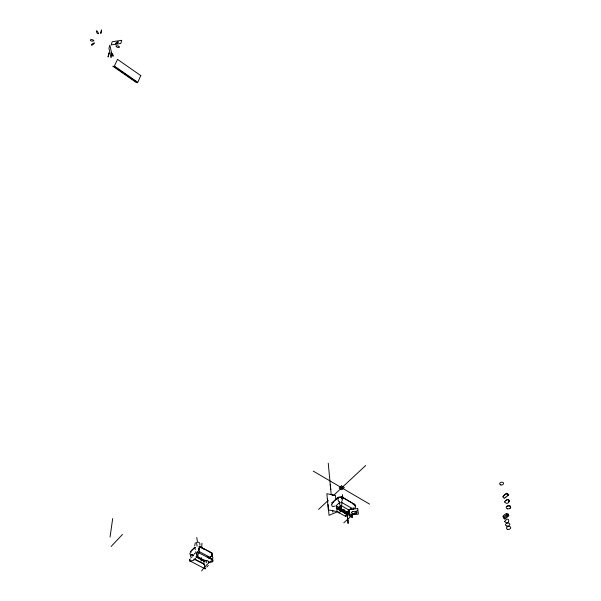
<?xml version="1.0" encoding="UTF-8"?>
<svg xmlns="http://www.w3.org/2000/svg" width="601" height="601" viewBox="0 0 601 601"><rect width="100%" height="100%" fill="white"/><g stroke="black" fill="none" stroke-linecap="round" stroke-linejoin="round"><path stroke-width="0.9" d="M198.961 553.033L199.111 548.074M204.468 564.707L204.317 564.264L204.625 566.465A7.325 0.398 80.5 0 0 204.761 567.156L205.174 568.884L205.129 568.245M199.059 551.493L208.284 556.368L208.69 558.156L212.401 555.677L211.83 552.897L199.141 546.166M212.401 555.677L211.83 552.897L210.117 552.499M101.479 30.095L101.396 30.636A8.985 0.383 -79.1 0 1 101.344 30.967L100.84 33.318M206.135 560.643L204.07 560.132L203.634 560.891L196.67 556.992M201.132 561.161L201.29 557.585M201.733 547.759L201.936 543.296M341.946 502.594L351.367 508.055L345.8 513.126L336.395 507.71L336.147 505.696L339.197 502.879L341.946 502.594L341.263 508.716L349.181 513.006L345.237 513.201L336.357 508.085M108.984 52.993L108.571 55.284M204.325 564.226L194.611 559.11M199.968 545.024L199.69 542.981L198.338 542.14M110.066 537.024L112.68 518.588M198.63 549.322L198.668 549.036A5.169 0.691 -79.5 0 1 198.781 548.375M108.45 55.164L108.12 56.99L108.969 52.978M356.911 512.758L356.829 512.991A1.052 0.721 -5 0 1 356.31 513.412L356.235 513.442M351.705 512.383L351.788 512.15A1.044 0.721 -5.2 0 1 352.306 511.729L352.389 511.699M197.887 556.03L197.706 556.241A5.687 1.21 89.4 0 1 197.451 555.564L197.293 555.031A7.34 1.563 89.4 0 1 197.128 554.392L197.068 553.979M197.218 552.056L212.641 559.832M203.777 561.619L203.949 561.079M189.39 559.771L189.473 559.569A0.969 0.601 -13.4 0 1 189.961 559.17L190.029 559.148A5.612 3.486 -13.4 0 1 190.802 558.93M341.744 498.522L341.766 498.447A2.637 0.669 -79.6 0 1 341.916 498.101L342.3 498.394A5.8 1.457 -79.7 0 1 342.33 499.649L342.149 500.723A7.467 1.878 -79.6 0 1 342.059 500.949L341.541 501.602M198.54 553.769L198.315 554.332M198.638 550.659L198.826 550.08A6.957 0.924 -79.5 0 0 198.886 549.885L199.074 548.878A5.401 0.714 -79.6 0 0 199.179 547.676L199.104 547.158M503.06 496.621L503.661 495.727M503.135 516.259L503.728 515.395A8.324 5.837 -11.5 0 1 505.298 514.133L506.29 513.667M503.473 517.484L504.066 516.62A8.331 5.837 -11.5 0 1 505.636 515.357L506.635 514.892M341.668 497.545L341.916 496.877L354.89 504.622L341.939 497.08L337.972 497.493L331.962 503.06L337.95 497.29L341.916 496.877L341.939 498.92M212.807 561.417L212.739 561.537A0.969 0.759 -16.4 0 1 212.13 561.995L212.055 562.018A5.574 4.342 -16.3 0 1 210.891 562.13L209.929 562.153A7.287 5.664 -16.3 0 1 209.11 562.123L208.66 562.01M101.456 30.058L100.795 33.363M190.833 555.332L190.577 556.173A5.371 3.14 -41.9 0 0 190.727 557.119L191.306 557.36A6.904 4.012 -41.9 0 0 191.539 557.27L191.997 557.074M352.276 517.168L352.351 516.98A3.674 1.765 47.7 0 0 352.133 515.605L351.254 514.741M349.587 514.095L349.512 514.283A3.674 1.765 47.8 0 0 349.729 515.658L351.292 516.928M510.054 508.378L510.722 507.364L510.497 506.335L509.453 505.689L506.681 506.29M91.885 44.369L92.719 43.625A8.594 1.893 -35.7 0 1 92.997 43.445L94.372 42.844A3.005 0.661 -35.7 0 1 93.989 43.527L93.718 43.82A6.288 1.375 -35.8 0 1 93.02 44.519L92.584 44.865A3.005 0.661 -35.7 0 1 92.118 45.15L91.442 45.128A6.649 1.457 -35.7 0 1 91.893 44.369M353.591 508.664L353.403 508.912A2.637 1.645 24.1 0 0 353.26 509.37M111.117 546.474L122.476 534.432M206.797 567.021L208.337 565.443M195.287 542.703L194.686 545.761M195.227 558.66L195.656 558.231M210.65 556.827L210.44 557.067A2.419 1.698 19.2 0 0 210.215 557.991L211.62 558.795A6.844 4.8 19 0 0 211.89 558.84L212.604 558.464A5.326 3.749 18.8 0 0 212.874 557.473L212.078 556.383A2.419 1.698 19.1 0 0 211.86 556.331M194.897 547.15L190.502 551.688L194.889 547.346M194.003 554.257L195.272 553.003M209.261 558.539L210.523 557.315M209.253 558.735L210.515 557.51M508.318 502.398L509.61 501.174L509.235 500.22L508.033 499.581L505.343 500.55M318.56 509.408L328.116 500.498M333.585 495.404L365.678 465.497M339.197 502.879L341.263 508.716L339.024 508.408L338.881 507.244L340.151 506.08L341.744 505.914L349.031 510.129L349.166 511.293L347.896 512.45L346.304 512.608L339.024 508.408L336.395 507.71M348.535 512.848L349.759 511.736M343.795 522.802L357.618 510.272M207.135 557.345L208.284 556.368M504.322 495.074L506.5 493.256L508.784 494.683L505.982 497.012M507.409 495.825L507.995 495.337A7.971 5.709 -11.9 0 0 508.341 495.029L508.499 494.6M505.787 497.177L505.193 497.658A5.747 4.109 -11.8 0 1 504.69 498.041L504.224 498.116M507.514 515.41L507.995 515.012A7.851 5.544 -11.4 0 0 508.333 514.719L508.476 514.268M506.11 516.567L507.229 515.643M507.86 516.635L508.341 516.236A7.866 5.552 -11.4 0 0 508.679 515.936L508.822 515.493M505.817 516.8L505.238 517.273A5.664 3.989 -11.3 0 1 504.742 517.641L504.194 517.679M506.35 517.867L507.575 516.868M506.072 518.1L505.584 518.498A5.672 3.997 -11.3 0 1 505.08 518.866M339.385 510.016L339.648 509.956A5.281 2.532 -60.7 0 1 340.143 510.219L340.196 510.272A2.825 1.36 -60.6 0 1 340.474 511.203L339.663 512.563A8.775 4.192 -60.5 0 1 339.422 512.781L338.934 512.743M352.321 509.55L353.764 508.536M337.123 511.789L345.748 516.417A7.392 1.901 -79.8 0 0 345.838 516.214L346.259 514.531A2.607 0.676 -79.9 0 0 346.086 513.697L345.988 513.57A5.477 1.412 -79.9 0 0 345.733 513.464L345.613 513.539A2.614 0.676 -79.9 0 0 345.462 513.885M505.073 518.866L504.577 518.926M345.8 513.126L345.252 513.404L336.372 508.288M331.94 502.857L333.217 502.346M347.032 512.052L349.166 511.293M506.26 493.954L505.253 494.428A8.444 6.002 -12 0 0 503.668 495.735M349.181 513.006L345.237 513.201M205.174 560.395L203.724 560.545L196.595 556.789L198.413 557.157L204.07 560.132M203.784 560.733L206.474 560.463M203.634 560.891L207.36 560.575M190.104 560.913L190.502 560.913A7.235 4.462 -13.3 0 0 191.336 560.801L192.305 560.635A5.612 3.471 -13.2 0 0 193.462 560.365L193.53 560.312A0.969 0.601 -13.2 0 0 194.025 559.914M195.415 547.503L195.137 548.089A5.386 2.126 67.6 0 0 195.212 549.269L195.28 549.637M352.832 504.044L354.86 504.419L355.048 506.065M337.048 511.579L328.319 509.896L326.869 493.714L335.441 495.382L335.891 499.882M356.138 511.361L355.619 511.308A7.911 5.462 -5 0 0 354.703 511.361L353.643 511.466A6.123 4.222 -5.1 0 0 352.381 511.676M352.471 513.787L352.997 513.832A7.896 5.401 -5.2 0 0 353.914 513.78L354.973 513.675A6.04 4.139 -5.1 0 0 356.243 513.472M212.521 559.779L212.078 559.674A7.287 5.709 -16.7 0 0 211.259 559.644M192.019 554.753L192.057 554.776A5.116 2.982 -42.2 0 1 192.523 555.106L192.688 555.309A2.434 1.42 -42.1 0 1 192.801 556.195M189.683 560.801L205.144 568.862M194.1 559.088L203.739 563.888A6.896 0.954 -79.7 0 0 203.799 563.708L204.107 561.199A5.108 0.706 -79.7 0 0 204.024 561.071M191.929 554.498L193.514 555.324M193.499 555.527L191.922 554.693L193.605 555.609M195.873 556.774L203.777 560.928M199.134 546.362L211.822 553.093M199.96 547.113L201.523 547.939M203.085 548.766L204.648 549.599M336.147 505.696L341.263 508.716M313.211 471.094L369.607 504.141M197.038 556.218L198.413 557.157M345.56 516.642L345.485 516.507A5.762 1.495 -79.8 0 1 345.335 515.974M338.205 498.484L337.867 498.853A5.83 1.548 66.6 0 0 338.1 500.085L338.521 501.099A7.505 1.998 66.5 0 0 338.656 501.302L339.34 501.752A2.652 0.706 66.5 0 0 339.325 501.489M197.429 551.816L197.444 551.838A5.687 1.217 89.5 0 1 197.526 552.026M206.383 562.814L206.128 561.965A2.427 0.947 67.9 0 1 206.263 561.124L206.391 560.973A5.093 1.991 67.9 0 1 206.721 560.786L206.932 560.861A2.427 0.947 67.8 0 1 207.052 560.996M203.626 564.069L203.596 563.933A5.379 0.751 -79.7 0 1 203.581 563.4M195.761 551.688L196.963 555.902M196.512 542.433L197.09 546.174M196.76 537.512L197.526 542.493M330.204 484.451L330.558 487.178M330.437 486.9L330.79 489.627M347.31 516.484L347.348 516.792M347.416 517.288L347.34 516.642M347.663 519.384L347.363 516.928M347.573 518.603L346.769 511.661L348.122 523.441L347.506 517.844M351.367 508.055L351.517 509.393M347.701 519.692L347.859 521.157L347.814 520.751M342.465 494.631L342.855 498.297M344.035 509.302L344.426 512.969M336.515 506.177L337.093 511.939L329.04 515.335L328.071 504.532M328.244 463.213L331.219 494.631M332.699 510.339L332.879 512.187M327.583 499.123L327.823 501.827M506.635 514.832A2.472 1.735 -11.4 0 1 508.762 515.53M504.577 518.858A2.577 1.811 -11.4 0 1 503.337 517.506M506.29 513.607A2.464 1.735 -11.4 0 1 508.416 514.306M504.239 517.634A2.577 1.811 -11.4 0 1 502.999 516.282M506.26 493.894A2.502 1.788 -12 0 1 508.416 494.608M504.179 498.034A2.614 1.863 -11.9 0 1 502.924 496.636M189.886 561.003A2.073 1.285 -13.3 0 1 189.51 559.786M194.085 559.215A2.081 1.292 -13.3 0 1 193.973 559.704M212.679 559.681A2.066 1.615 -16.5 0 1 212.716 561.311M208.502 562.108A2.081 1.623 -16.5 0 1 208.239 561.071M197.023 553.979A2.096 0.451 89.5 0 1 197.233 552.169M197.962 555.564A2.111 0.451 89.5 0 1 197.887 555.865M356.295 511.256A2.239 1.54 -5.1 0 1 356.776 512.736M352.314 513.885A2.254 1.548 -5.1 0 1 351.84 512.405M201.598 570.958A31.207 12.606 -63.4 0 1 212.852 560.064M349.489 513.9A2.547 1.225 47.8 0 1 350.075 514.088M352.381 517.363A2.539 1.217 47.8 0 1 351.292 516.89M191.05 552.544A2.419 1.713 17.9 0 0 190.765 552.507L189.878 553.296A5.334 3.764 18.1 0 0 190.059 554.37L190.735 555.001A6.859 4.823 17.8 0 0 191.005 555.054L192.463 554.776A2.419 1.713 17.8 0 0 192.493 554.407M211.229 554.084A2.434 1.45 -41.6 0 1 211.537 553.972L212.228 554.595A5.356 3.178 -41.7 0 1 211.98 555.722L211.417 556.451A6.896 4.079 -41.5 0 1 211.116 556.586L209.892 556.571A2.434 1.45 -41.6 0 1 209.892 556.203M332.593 503.938A2.637 1.66 23.2 0 0 332.353 503.908L331.699 504.014L331.564 504.697A5.815 3.651 23.3 0 0 331.917 505.809L332.714 506.47A7.475 4.688 23 0 0 332.999 506.53L334.464 506.26A2.637 1.66 23.1 0 0 334.457 505.982M338.205 498.484A2.652 0.706 66.6 0 1 338.318 498.635M354.29 505.681A2.614 1.668 -35.4 0 1 354.688 505.531L355.341 505.501L355.619 506.147A5.755 3.666 -35.5 0 1 355.514 507.304L354.883 508.115A7.407 4.71 -35.3 0 1 354.613 508.236L353.14 508.266A2.614 1.675 -35.3 0 1 353.087 507.672M349.113 513.577A2.629 0.691 66.8 0 0 348.888 513.254L348.708 513.156A5.514 1.45 66.8 0 0 348.482 513.314L348.407 513.457A2.629 0.691 66.8 0 0 348.422 514.313L349.211 515.868A7.445 1.953 66.7 0 0 349.346 516.049L349.647 516.026A5.8 1.525 66.7 0 0 349.662 515.327M93.072 40.988A6.408 2.224 13.1 0 1 92.246 41.131L91.788 41.123A3.058 1.067 13.1 0 1 91.164 40.966L90.308 40.162A6.731 2.351 13.2 0 1 90.811 39.628L91.788 39.553A8.737 3.058 13.1 0 1 92.126 39.636L93.816 40.387A3.058 1.067 13.1 0 1 93.388 40.891M338.911 512.676A6.018 2.892 -60.5 0 1 338.641 511.759M331.241 494.713A1.352 0.999 -4.3 0 1 332.255 494.916M332.638 495.329A1.352 0.999 -4.3 0 1 332.706 495.54M98.481 33.34L98.474 33.408A3.193 0.811 59.2 0 1 98.158 33.754L97.955 33.694A6.694 1.705 59.2 0 1 97.422 33.371L97.137 33.093A3.185 0.811 59.2 0 1 96.776 32.552L96.34 31.094A7.009 1.788 59.3 0 1 96.716 30.764L97.332 31.244A9.113 2.336 59.2 0 1 97.527 31.537L98.481 33.34M504.577 501.963C509.776 507.462 510.527 494.473 504.585 501.903M504.592 521.518C509.836 526.889 510.294 514.155 504.592 521.518M121.68 40.327L120.831 43.46L111.26 44.872L112.177 41.732L121.68 40.327M119.208 47.171L118.021 47.471A3.035 1.059 13.6 0 1 117.458 47.344L117 47.126A6.348 2.216 13.6 0 1 116.376 46.63L116.158 46.397A3.035 1.059 13.6 0 1 116.083 45.774L117.954 45.894A8.677 3.05 13.5 0 1 118.284 45.977L119.081 46.487A6.709 2.344 13.5 0 1 119.208 47.171M118.149 42.213L117.127 43.302A3.013 0.691 -35.5 0 1 116.654 43.595L116.278 43.753A6.318 1.442 -35.4 0 1 115.768 43.798L115.647 43.783A3.013 0.691 -35.4 0 1 115.557 43.332L117.135 42.093A8.617 1.983 -35.5 0 1 117.42 41.92L118.074 41.754A6.641 1.518 -35.5 0 1 118.149 42.213M113.116 56.073L112.357 55.758A3.125 0.796 59.6 0 1 112.026 55.277L111.778 54.766A6.528 1.668 59.6 0 1 111.455 53.827L111.358 53.436A3.125 0.796 59.6 0 1 111.38 52.663L112.5 53.865A8.932 2.299 59.6 0 1 112.695 54.158L113.116 55.209A6.927 1.773 59.5 0 1 113.116 56.073M111.929 54.578L111.027 57.786L108.939 48.29L109.87 45.135L111.929 54.578M140.784 75.606L137.802 82.299L114.393 66.042L117.533 59.379L140.784 75.606M341.503 485.886L339.152 488.08L341.969 489.732L344.32 487.539L341.503 485.886M357.723 508.574L349.196 509.453L349.82 515.034L358.406 514.155L357.723 508.574M114.077 66.508L112.838 66.2L136.036 82.307L137.479 82.75L114.077 66.508M507.755 529.398A2.149 1.502 -11.2 0 0 510.715 527.535A2.149 1.502 -11.2 0 0 507.327 526.837A2.149 1.502 -11.2 0 0 507.755 529.398M506.823 526.048A2.141 1.495 -11.3 0 0 509.776 524.185A2.141 1.495 -11.3 0 0 506.395 523.486A2.141 1.495 -11.3 0 0 506.823 526.048M507.514 508.852A2.179 1.54 -11.7 0 0 510.512 506.928A2.179 1.54 -11.7 0 0 507.079 506.215A2.179 1.54 -11.7 0 0 507.514 508.852M500.851 484.962A1.931 1.39 -12.1 0 0 503.495 483.234A1.931 1.39 -12.1 0 0 500.453 482.588A1.931 1.39 -12.1 0 0 500.851 484.962"/></g></svg>
